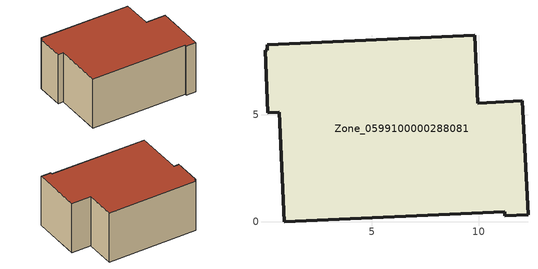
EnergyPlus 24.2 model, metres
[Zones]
Zone_0599100000288081
 floor ground (C_G): 0.01,8.02 0.13,8.02 0.12,8.27 9.8,8.72 9.96,5.55 12.04,5.66 12.3,0.33 11.21,0.28 11.2,0.47 0.92,0 0.68,5.13 0.13,5.11 z0
 wall outside (C_F): 9.96,5.55 9.8,8.72 0.12,8.27 0.13,8.02 0.01,8.02 0.13,5.11 0.68,5.13 0.92,0 11.2,0.47 11.21,0.28 12.3,0.33 12.04,5.66 9.96,5.55 z0:5.58
 roof outside (C_R): 0.13,8.02 0.01,8.02 0.13,5.11 0.68,5.13 0.92,0 11.2,0.47 11.21,0.28 12.3,0.33 12.04,5.66 9.96,5.55 9.8,8.72 0.12,8.27 z5.58
[BUILDING]
Pand.0599100000288081: North Axis=0; Terrain=City; Loads Convergence Tolerance Value=0.04; Temperature Convergence Tolerance Value=0.4; Solar Distribution=FullExterior; Maximum Number of Warmup Days=25; Minimum Number of Warmup Days=1
[Site:Location]
Rotterdam.The.Hague.AP_ZH_NLD Design_Conditions: Latitude=51.96; Longitude=4.45; Time Zone=1; Elevation=-4.5
[SITE:GROUNDTEMPERATURE:BUILDINGSURFACE]
18, 18, 18, 18, 18, 18, 18, 18, 18, 18, 18, 18
[MATERIAL] Thermal Absorptance=0.9; Solar Absorptance=0.7; Visible Absorptance=0.7
Name | Roughness | Thickness | Conductivity | Density | Specific Heat
G.TC.1946-1964 | MediumSmooth | 0.15 | 1 | 540 | 1210
F.TC.1946-1964 | Rough | 0.3 | 0.857143 | 1920 | 840
R.TC.1946-1964 | MediumRough | 0.2 | 0.235294 | 1500 | 1000
[CONSTRUCTION]
C_G: G.TC.1946-1964
C_F: F.TC.1946-1964
C_R: R.TC.1946-1964
[ZONE]
Zone_0599100000288081: Type=1; Multiplier=1; Ceiling Height=Autocalculate; Volume=Autocalculate; Floor Area=autocalculate; Part of Total Floor Area=Yes
[ZONEINFILTRATION:DESIGNFLOWRATE]
Infil_Zone_0599100000288081: Zone or ZoneList or Space or SpaceList=Zone_0599100000288081; Schedule=AlwaysOn; Design Flow Rate Calculation Method=Flow/Area; Flow Rate per Floor Area=0.003; Constant Term Coefficient=1; Temperature Term Coefficient=0; Velocity Term Coefficient=0; Velocity Squared Term Coefficient=0
[HVACTEMPLATE:ZONE:IDEALLOADSAIRSYSTEM]
Zone_0599100000288081: Maximum Heating Supply Air Temperature=50; Minimum Cooling Supply Air Temperature=13; Maximum Heating Supply Air Humidity Ratio=0.0156; Minimum Cooling Supply Air Humidity Ratio=0.0077; Heating Limit=NoLimit; Cooling Limit=NoLimit; Dehumidification Control Type=ConstantSensibleHeatRatio; Cooling Sensible Heat Ratio=0.7; Dehumidification Setpoint=60; Humidification Control Type=None; Humidification Setpoint=30; Outdoor Air Method=None; Outdoor Air Flow Rate per Person=0.00944; Outdoor Air Flow Rate per Zone Floor Area=0; Outdoor Air Flow Rate per Zone=0; Demand Controlled Ventilation Type=None; Outdoor Air Economizer Type=NoEconomizer; Heat Recovery Type=None; Sensible Heat Recovery Effectiveness=0.7; Latent Heat Recovery Effectiveness=0.65
[ZONECONTROL:THERMOSTAT]
ThermostatControl_Zone_0599100000288081: Zone or ZoneList=Zone_0599100000288081; Control Type Schedule=DualSetpointControlType; Control 1=Thermostat_Zone_0599100000288081; Temperature Difference Between Cutout And Setpoint=0
[THERMOSTATSETPOINT:DUALSETPOINT]
Thermostat_Zone_0599100000288081: Heating Setpoint Temperature Schedule=HeatingSetpoint_Zone_0599100000288081; Cooling Setpoint Temperature Schedule=CoolingSetpoint_Zone_0599100000288081
[SCHEDULE:COMPACT]
HeatingSetpoint_Zone_0599100000288081: Through: 12/31, For: AllDays, Until: 24:00, 21
CoolingSetpoint_Zone_0599100000288081: Through: 12/31, For: AllDays, Until: 24:00, 24
DualSetpointControlType: Through: 12/31, For: AllDays, Until: 24:00, 4
AlwaysOn: Through: 12/31, For: AllDays, Until: 24:00, 1
